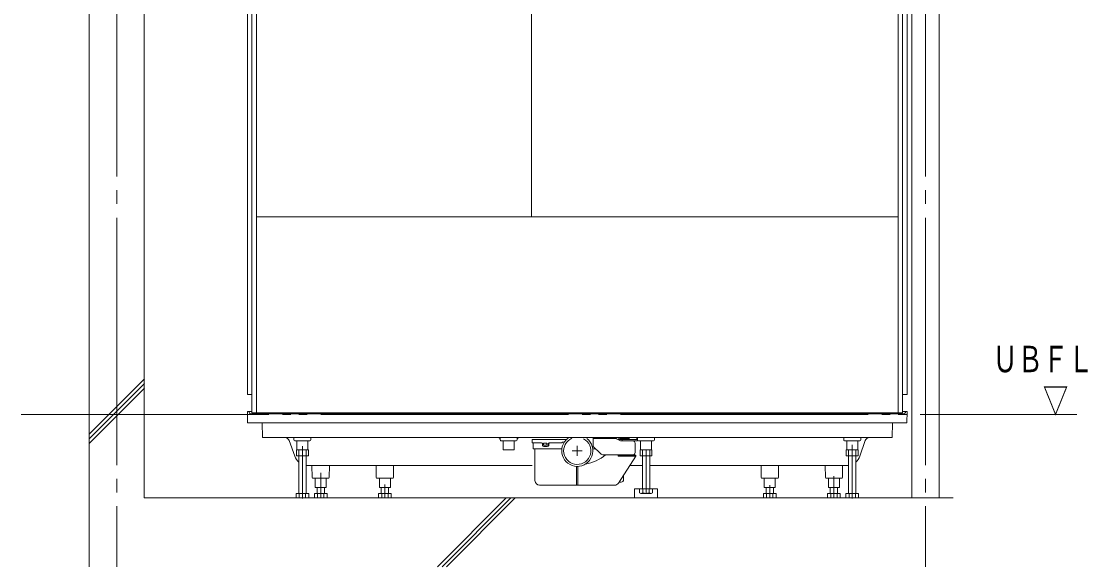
# Model space of a CAD drawing. Units: millimetres on the paper. Extents: x -305 to 305, y -152 to 152.
# Drawn here: x -146.6 to -69.1, y 12.5 to 52.2 of the extents above; entities that cross this region are included whole.
import ezdxf
from ezdxf.enums import TextEntityAlignment as Align

# ---------------------------------------------------------------- set-up
doc = ezdxf.new("R2010")
doc.units = ezdxf.units.MM
for name, pattern in [('DASHED2', [3, 2, -1]), ('LONG_CHAIN', [21, 18, -1, 1, -1]), ('LONG_DOUBLE_CHAIN', [21.8, 18, -1, 0.6, -0.6, 0.6, -1])]:
    doc.linetypes.add(name, pattern=pattern)
doc.layers.add('0-1_VIEW0001', color=7, linetype='DASHED2', lineweight=9)
doc.styles.add('ＭＳ ゴシック', font='')
doc.styles.get('ＭＳ ゴシック').set_extended_font_data('MS Gothic')

msp = doc.modelspace()

# ---------------------------------------------------------------- linework, layer by layer
at = {"layer": '0-1_VIEW0001', "linetype": 'Continuous'}
for p, q in [((-141.686, 100.925), (-141.686, 12.525)), ((-137.686, 100.925), (-137.686, 17.525)), ((-81.852, 100.925), (-81.852, 17.525)), ((-79.852, 100.925), (-79.852, 17.525)), ((-130.185, 25.058), (-130.185, 90.258)), ((-82.185, 25.058), (-82.185, 90.258)), ((-129.851, 23.725), (-129.851, 89.758)), ((-129.518, 37.125), (-129.518, 89.758)), ((-109.518, 37.991), (-109.518, 89.758)), ((-82.851, 23.725), (-82.851, 89.758)), ((-82.518, 23.725), (-82.518, 89.758)), ((-129.518, 37.991), (-82.851, 37.991)), ((-129.518, 23.725), (-129.518, 37.125)), ((-141.683, 22.191), (-137.683, 26.191)), ((-141.683, 21.858), (-137.683, 25.858)), ((-141.683, 21.524), (-137.683, 25.524)), ((-129.851, 25.058), (-130.185, 25.058)), ((-82.185, 25.058), (-82.518, 25.058)), ((-130.185, 23.825), (-130.17, 22.991)), ((-129.851, 23.825), (-130.185, 23.825)), ((-130.051, 23.792), (-130.05, 23.756)), ((-129.95, 23.658), (-82.419, 23.658)), ((-129.851, 23.725), (-82.518, 23.725)), ((-82.185, 23.825), (-82.518, 23.825)), ((-82.319, 23.792), (-82.319, 23.756)), ((-82.185, 23.825), (-82.199, 22.991)), ((-130.17, 22.991), (-82.199, 22.991)), ((-129.105, 22.991), (-129.086, 21.925)), ((-83.264, 22.991), (-83.283, 21.925)), ((-83.283, 21.925), (-129.086, 21.925)), ((-126.805, 21.925), (-126.803, 21.757)), ((-125.564, 21.925), (-125.567, 21.757)), ((-111.805, 21.925), (-111.803, 21.757)), ((-110.564, 21.925), (-110.567, 21.757)), ((-109.468, 21.758), (-109.468, 21.558)), ((-106.953, 21.791), (-109.435, 21.791)), ((-105.018, 21.871), (-105.018, 21.261)), ((-103.406, 21.858), (-105.001, 21.858)), ((-103.035, 21.692), (-103.332, 21.84)), ((-103.233, 21.791), (-101.835, 21.791)), ((-102.496, 21.858), (-103.101, 21.858)), ((-102.911, 21.691), (-102.911, 21.791)), ((-102.361, 21.791), (-102.378, 21.809)), ((-101.805, 21.925), (-101.803, 21.757)), ((-101.801, 21.725), (-101.801, 21.758)), ((-100.564, 21.925), (-100.567, 21.757)), ((-86.805, 21.925), (-86.803, 21.757)), ((-85.564, 21.925), (-85.567, 21.757)), ((-126.732, 20.558), (-127.138, 21.703)), ((-126.736, 21.691), (-126.185, 21.691)), ((-126.585, 21.025), (-126.585, 21.691)), ((-125.785, 21.025), (-126.585, 21.025)), ((-126.451, 21.025), (-126.451, 17.858)), ((-125.634, 21.691), (-126.185, 21.691)), ((-125.918, 21.025), (-125.918, 17.858)), ((-125.785, 21.025), (-125.785, 21.691)), ((-125.751, 21.025), (-125.751, 20.591)), ((-111.736, 21.691), (-111.185, 21.691)), ((-110.634, 21.691), (-111.185, 21.691)), ((-110.785, 21.025), (-110.785, 21.691)), ((-109.451, 21.541), (-108.789, 21.541)), ((-109.385, 21.541), (-109.385, 21.108)), ((-109.368, 21.091), (-107.31, 21.091)), ((-109.284, 21.075), (-109.264, 18.788)), ((-108.723, 21.483), (-108.707, 21.352)), ((-108.633, 21.398), (-108.633, 21.505)), ((-108.616, 21.521), (-108.415, 21.521)), ((-108.616, 21.381), (-108.415, 21.381)), ((-108.365, 21.265), (-108.608, 21.265)), ((-108.398, 21.398), (-108.398, 21.505)), ((-108.293, 21.484), (-108.313, 21.35)), ((-108.246, 21.484), (-108.266, 21.35)), ((-108.227, 21.541), (-107.301, 21.541)), ((-107.285, 21.575), (-107.285, 21.558)), ((-107.268, 21.591), (-107.125, 21.591)), ((-104.835, 21.091), (-105.059, 21.091)), ((-105.018, 21.275), (-104.499, 20.756)), ((-102.151, 21.675), (-102.961, 21.675)), ((-102.911, 21.691), (-101.835, 21.691)), ((-102.901, 21.675), (-102.901, 21.691)), ((-101.985, 20.825), (-101.985, 21.508)), ((-101.736, 21.691), (-101.185, 21.691)), ((-101.618, 21.025), (-101.618, 20.591)), ((-101.585, 21.025), (-101.585, 21.691)), ((-101.585, 21.025), (-100.785, 21.025)), ((-101.451, 21.025), (-101.451, 18.191)), ((-100.634, 21.691), (-101.185, 21.691)), ((-100.918, 21.025), (-100.918, 18.191)), ((-100.785, 21.025), (-100.785, 21.691)), ((-86.736, 21.691), (-86.185, 21.691)), ((-86.585, 21.025), (-86.585, 21.691)), ((-86.451, 21.025), (-86.451, 17.858)), ((-85.634, 21.691), (-86.185, 21.691)), ((-85.918, 21.025), (-85.918, 17.858)), ((-85.751, 21.025), (-85.751, 20.591)), ((-85.637, 20.558), (-85.232, 21.703)), ((-125.751, 20.591), (-126.618, 20.591)), ((-103.199, 20.658), (-104.263, 20.658)), ((-102.151, 20.658), (-104.263, 20.658)), ((-103.199, 20.658), (-103.199, 20.558)), ((-101.951, 20.641), (-103.199, 20.641)), ((-101.951, 20.558), (-103.199, 20.558)), ((-101.923, 20.573), (-103.191, 18.611)), ((-102.735, 20.658), (-102.735, 20.641)), ((-101.918, 20.608), (-101.918, 20.591)), ((-101.618, 20.591), (-100.751, 20.591)), ((-85.751, 20.591), (-86.618, 20.591)), ((-125.913, 19.891), (-109.462, 19.891)), ((-125.475, 19.024), (-125.49, 19.891)), ((-124.219, 19.891), (-124.234, 19.024)), ((-120.808, 19.024), (-120.823, 19.891)), ((-119.553, 19.891), (-119.568, 19.024)), ((-106.235, 19.826), (-106.235, 18.458)), ((-106.135, 19.826), (-106.135, 18.458)), ((-101.469, 19.891), (-102.348, 19.891)), ((-86.456, 19.891), (-100.897, 19.891)), ((-92.813, 19.891), (-92.798, 19.024)), ((-91.558, 19.024), (-91.543, 19.891)), ((-88.15, 19.891), (-88.135, 19.024)), ((-86.894, 19.024), (-86.879, 19.891)), ((-125.342, 18.958), (-125.408, 18.958)), ((-124.921, 18.958), (-125.342, 18.958)), ((-125.251, 18.291), (-125.251, 18.958)), ((-124.788, 18.958), (-124.921, 18.958)), ((-124.368, 18.958), (-124.788, 18.958)), ((-124.451, 18.291), (-124.451, 18.958)), ((-124.301, 18.958), (-124.368, 18.958)), ((-120.675, 18.958), (-120.742, 18.958)), ((-120.255, 18.958), (-120.675, 18.958)), ((-120.585, 18.291), (-120.585, 18.958)), ((-120.121, 18.958), (-120.255, 18.958)), ((-119.701, 18.958), (-120.121, 18.958)), ((-119.785, 18.291), (-119.785, 18.958)), ((-119.634, 18.958), (-119.701, 18.958)), ((-103.001, 18.675), (-103.149, 18.675)), ((-102.818, 18.858), (-102.818, 19.188)), ((-92.732, 18.958), (-92.665, 18.958)), ((-92.665, 18.958), (-92.245, 18.958)), ((-92.245, 18.958), (-92.111, 18.958)), ((-92.111, 18.958), (-91.691, 18.958)), ((-91.781, 18.291), (-91.781, 18.958)), ((-91.691, 18.958), (-91.624, 18.958)), ((-88.068, 18.958), (-88.002, 18.958)), ((-88.002, 18.958), (-87.581, 18.958)), ((-87.581, 18.958), (-87.448, 18.958)), ((-87.448, 18.958), (-87.028, 18.958)), ((-87.118, 18.291), (-87.118, 18.958)), ((-87.028, 18.958), (-86.961, 18.958)), ((-126.647, 17.858), (-126.647, 17.57)), ((-125.723, 17.858), (-126.647, 17.858)), ((-126.416, 17.858), (-126.416, 17.57)), ((-125.954, 17.858), (-125.954, 17.57)), ((-125.723, 17.858), (-125.723, 17.57)), ((-124.389, 17.858), (-125.313, 17.858)), ((-125.313, 17.858), (-125.313, 17.57)), ((-125.251, 18.291), (-124.451, 18.291)), ((-125.118, 18.291), (-125.118, 17.858)), ((-125.082, 17.858), (-125.082, 17.57)), ((-124.62, 17.858), (-124.62, 17.57)), ((-124.585, 18.291), (-124.585, 17.858)), ((-124.389, 17.858), (-124.389, 17.57)), ((-119.723, 17.858), (-120.647, 17.858)), ((-120.647, 17.858), (-120.647, 17.57)), ((-120.585, 18.291), (-119.785, 18.291)), ((-120.451, 18.291), (-120.451, 17.858)), ((-120.416, 17.858), (-120.416, 17.57)), ((-119.954, 17.858), (-119.954, 17.57)), ((-119.918, 18.291), (-119.918, 17.858)), ((-119.723, 17.858), (-119.723, 17.57)), ((-103.469, 18.458), (-108.93, 18.458)), ((-102.018, 18.191), (-102.018, 17.524)), ((-102.018, 18.191), (-100.351, 18.191)), ((-101.647, 18.191), (-101.647, 17.903)), ((-101.568, 17.858), (-101.647, 17.903)), ((-101.568, 17.858), (-100.801, 17.858)), ((-101.416, 18.191), (-101.416, 17.903)), ((-100.954, 18.191), (-100.954, 17.903)), ((-100.723, 17.903), (-100.801, 17.858)), ((-100.723, 18.191), (-100.723, 17.903)), ((-100.351, 18.191), (-100.351, 17.524)), ((-92.643, 17.858), (-92.643, 17.57)), ((-92.643, 17.858), (-91.719, 17.858)), ((-92.448, 18.291), (-92.448, 17.858)), ((-92.412, 17.858), (-92.412, 17.57)), ((-91.95, 17.858), (-91.95, 17.57)), ((-91.915, 18.291), (-91.915, 17.858)), ((-91.719, 17.858), (-91.719, 17.57)), ((-87.98, 17.858), (-87.98, 17.57)), ((-87.98, 17.858), (-87.056, 17.858)), ((-87.785, 18.291), (-87.785, 17.858)), ((-87.749, 17.858), (-87.749, 17.57)), ((-87.287, 17.858), (-87.287, 17.57)), ((-87.251, 18.291), (-87.251, 17.858)), ((-87.056, 17.858), (-87.056, 17.57)), ((-86.647, 17.858), (-86.647, 17.57)), ((-86.647, 17.858), (-85.723, 17.858)), ((-86.416, 17.858), (-86.416, 17.57)), ((-85.954, 17.858), (-85.954, 17.57)), ((-85.723, 17.858), (-85.723, 17.57)), ((-78.851, 17.525), (-137.686, 17.525)), ((-126.647, 17.57), (-126.568, 17.525)), ((-125.798, 17.525), (-126.565, 17.525)), ((-125.801, 17.525), (-125.723, 17.57)), ((-125.313, 17.57), (-125.235, 17.525)), ((-124.465, 17.525), (-125.231, 17.525)), ((-124.468, 17.525), (-124.389, 17.57)), ((-120.647, 17.57), (-120.568, 17.525)), ((-119.798, 17.525), (-120.565, 17.525)), ((-119.801, 17.525), (-119.723, 17.57)), ((-111.361, 17.525), (-116.361, 12.525)), ((-111.027, 17.525), (-116.027, 12.525)), ((-110.694, 17.525), (-115.694, 12.525)), ((-100.351, 17.525), (-102.018, 17.525)), ((-92.565, 17.525), (-92.643, 17.57)), ((-92.568, 17.525), (-91.801, 17.525)), ((-91.719, 17.57), (-91.798, 17.525)), ((-87.901, 17.525), (-87.98, 17.57)), ((-87.901, 17.525), (-87.135, 17.525)), ((-87.056, 17.57), (-87.135, 17.525)), ((-86.568, 17.525), (-86.647, 17.57)), ((-86.568, 17.525), (-85.802, 17.525)), ((-85.723, 17.57), (-85.801, 17.525))]:
    msp.add_line(p, q, dxfattribs=at)
at = {"layer": '0-1_VIEW0001', "linetype": 'LONG_CHAIN'}
for p, q in [((-139.685, 100.925), (-139.685, 12.525)), ((-80.851, 100.925), (-80.851, 12.525)), ((-126.185, 17.488), (-126.185, 21.304)), ((-106.549, 20.958), (-105.821, 20.958)), ((-106.185, 21.322), (-106.185, 20.594)), ((-101.185, 17.821), (-101.185, 21)), ((-86.185, 17.488), (-86.185, 21.39)), ((-124.851, 19.345), (-124.851, 17.525)), ((-87.518, 19.103), (-87.518, 17.525)), ((-120.185, 18.515), (-120.185, 17.525)), ((-92.185, 18.457), (-92.185, 17.525))]:
    msp.add_line(p, q, dxfattribs=at)
at = {"layer": '0-1_VIEW0001', "linetype": 'LONG_DOUBLE_CHAIN'}
msp.add_line((-146.632, 23.591), (-69.851, 23.591), dxfattribs=at)
at = {"layer": '0-1_VIEW0001', "linetype": 'Continuous'}
for points in [[(-125.751, 21.025), (-126.618, 21.025), (-126.618, 20.591)], [(-110.785, 21.025), (-111.585, 21.025), (-111.585, 21.691)], [(-101.618, 21.025), (-100.751, 21.025), (-100.751, 20.591)], [(-85.751, 21.025), (-86.618, 21.025), (-86.618, 20.591)], [(-86.585, 21.025), (-85.785, 21.025), (-85.785, 21.691)], [(-91.781, 18.291), (-92.581, 18.291), (-92.581, 18.958)], [(-87.118, 18.291), (-87.918, 18.291), (-87.918, 18.958)]]:
    msp.add_lwpolyline(points, dxfattribs=at)
for centre, radius, start, end in [((-130.084, 23.791), 0.0333, 1, 90), ((-129.95, 23.758), 0.1, 181, 270), ((-82.419, 23.758), 0.1, 270, 359), ((-82.285, 23.791), 0.0333, 90, 179), ((-127.452, 21.591), 0.333, 19.50245, 90), ((-126.736, 21.758), 0.0667, 181.00003, 270), ((-125.634, 21.758), 0.0667, 270, 358.99997), ((-111.969, 21.758), 0.167, 0.99991, 90), ((-111.736, 21.758), 0.0667, 180.99991, 270), ((-110.634, 21.758), 0.0667, 270, 358.99997), ((-110.4, 21.758), 0.167, 90, 178.99997), ((-109.435, 21.758), 0.0333, 90, 180), ((-106.185, 20.958), 1.133, 126.30444, 51.66958), ((-106.185, 20.958), 0.992, 112.97152, 62.35202), ((-104.962, 21.696), 0.167, 103.64408, 109.62666), ((-103.406, 21.691), 0.167, 63.45684, 90), ((-103.101, 21.691), 0.167, 90, 142.92627), ((-102.496, 21.691), 0.167, 44.66615, 90), ((-101.969, 21.758), 0.167, 1.00003, 90), ((-101.835, 21.758), 0.0333, 0, 90), ((-101.835, 21.725), 0.0333, 270, 0), ((-101.736, 21.758), 0.0667, 181.00003, 270), ((-100.634, 21.758), 0.0667, 270, 359.00009), ((-86.736, 21.758), 0.0667, 181.00003, 270), ((-85.634, 21.758), 0.0667, 270, 358.99997), ((-84.918, 21.591), 0.333, 90, 160.49755), ((-109.451, 21.558), 0.0167, 180, 270), ((-109.368, 21.108), 0.0167, 180, 270), ((-109.3, 21.075), 0.0167, 0.5, 90), ((-108.789, 21.475), 0.0667, 7.02025, 90), ((-108.608, 21.365), 0.1, 187.02025, 270), ((-108.616, 21.505), 0.0167, 90, 180), ((-108.616, 21.398), 0.0167, 180, 270), ((-108.415, 21.505), 0.0167, 0, 90), ((-108.415, 21.398), 0.0167, 270, 0), ((-108.412, 21.365), 0.1, 270, 351.61497), ((-108.365, 21.365), 0.1, 270, 351.60161), ((-108.227, 21.475), 0.0667, 90, 171.61497), ((-108.18, 21.475), 0.0667, 90, 171.60161), ((-107.301, 21.558), 0.0167, 270, 0), ((-107.268, 21.575), 0.0167, 90, 180), ((-102.961, 21.841), 0.167, 243.45684, 270), ((-102.176, 21.841), 0.167, 244.15807, 270), ((-102.151, 21.508), 0.167, 0, 90), ((-125.789, 20.891), 1, 199.50245, 228.55519), ((-105.681, 20.236), 0.0033, 180, 304.88769), ((-106.185, 23.265), 3.324, 280.37768, 308.33802), ((-104.263, 20.991), 0.333, 225, 270), ((-102.151, 20.825), 0.167, 270, 0), ((-101.951, 20.608), 0.0333, 0, 90), ((-101.951, 20.591), 0.0333, 270, 0), ((-86.58, 20.891), 1, 311.44481, 340.49755), ((-125.408, 19.025), 0.0667, 181, 270), ((-124.301, 19.025), 0.0667, 270, 359), ((-120.742, 19.025), 0.0667, 181, 270), ((-119.634, 19.025), 0.0667, 270, 359), ((-108.93, 18.791), 0.333, 180.5, 270), ((-103.001, 18.858), 0.183, 270, 0), ((-92.732, 19.025), 0.0667, 181, 270), ((-91.624, 19.025), 0.0667, 270, 359), ((-88.068, 19.025), 0.0667, 181, 270), ((-86.961, 19.025), 0.0667, 270, 359), ((-103.471, 18.791), 0.333, 270, 327.14692), ((-101.574, 18.158), 0.3, 271.20516, 301.93849), ((-101.185, 18.468), 0.611, 247.78118, 292.21779), ((-100.795, 18.158), 0.3, 238.06151, 268.79484), ((-126.574, 17.825), 0.3, 271.20516, 301.93849), ((-126.185, 18.135), 0.611, 247.78221, 292.21882), ((-125.795, 17.825), 0.3, 238.06151, 268.79484), ((-125.241, 17.825), 0.3, 271.20516, 301.93849), ((-124.851, 18.135), 0.611, 247.78221, 292.21882), ((-124.462, 17.825), 0.3, 238.06151, 268.79484), ((-120.574, 17.825), 0.3, 271.20516, 301.93849), ((-120.185, 18.135), 0.611, 247.78221, 292.21882), ((-119.795, 17.825), 0.3, 238.06151, 268.79484), ((-92.571, 17.825), 0.3, 271.20516, 301.93849), ((-92.181, 18.135), 0.611, 247.78118, 292.21779), ((-91.792, 17.825), 0.3, 238.06151, 268.79484), ((-87.908, 17.825), 0.3, 271.20516, 301.93849), ((-87.518, 18.135), 0.611, 247.78118, 292.21779), ((-87.128, 17.825), 0.3, 238.06151, 268.79484), ((-86.574, 17.825), 0.3, 271.20516, 301.93849), ((-86.185, 18.135), 0.611, 247.78118, 292.21779), ((-85.795, 17.825), 0.3, 238.06151, 268.79484)]:
    msp.add_arc(centre, radius, start, end, dxfattribs=at)

# ---------------------------------------------------------------- texts
at = {"layer": '0-1_VIEW0001', "style": 'ＭＳ ゴシック', "width": 0.7}
for s, p in [('ＵＢＦＬ', (-75.976, 26.103)), ('\u3000\u3000▽', (-75.976, 23.105))]:
    msp.add_text(s, height=1.921, dxfattribs=at).set_placement(p, align=Align.BOTTOM_LEFT)

doc.saveas('drawing.dxf')
